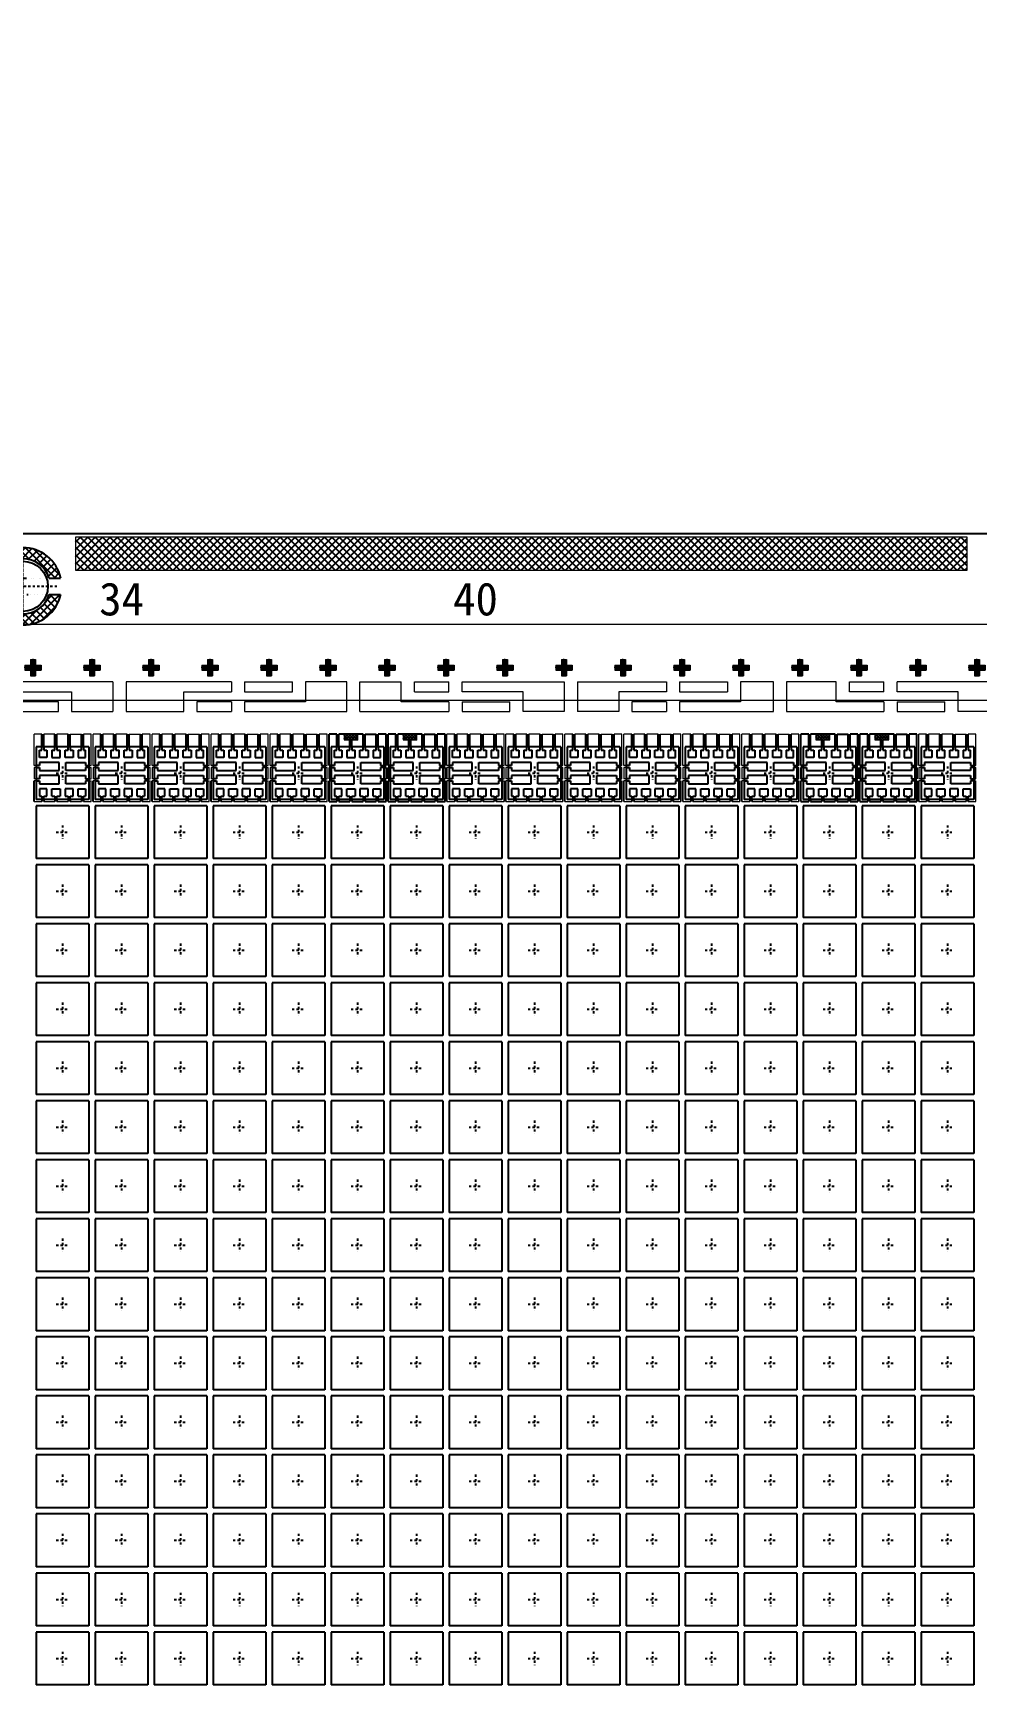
# Model space of a CAD drawing. Extents: x -120 to 253, y -170 to 71.
# Drawn here: x 6.3 to 49.2, y -4.6 to 70.7 of the extents above; entities that cross this region are included whole.
import ezdxf

# ---------------------------------------------------------------- set-up
doc = ezdxf.new("R2010")
doc.units = 0
doc.header["$LTSCALE"] = 0.01
doc.header["$MEASUREMENT"] = 0
for name, pattern in [('CENTER', [2, 1.25, -0.25, 0.25, -0.25]), ('CENTER2', [1.125, 0.75, -0.125, 0.125, -0.125]), ('PHANTOM', [2.5, 1.25, -0.25, 0.25, -0.25, 0.25, -0.25])]:
    doc.linetypes.add(name, pattern=pattern)
doc.layers.get('0').update_dxf_attribs({"linetype": 'CONTINUOUS', "lineweight": 0})
doc.layers.get('DEFPOINTS').update_dxf_attribs({"linetype": 'CONTINUOUS'})
for name, color, linetype in [('0D', 2, 'CONTINUOUS'), ('CEN', 2, 'CENTER'), ('Double Plating', 6, 'CONTINUOUS'), ('PACKAGE', 6, 'CONTINUOUS'), ('PAGE1', 7, 'CONTINUOUS'), ('PATTERNING', 7, 'CONTINUOUS'), ('plating', 1, 'CONTINUOUS'), ('标注', 7, 'CONTINUOUS'), ('正面', 30, 'CONTINUOUS')]:
    doc.layers.add(name, color=color, linetype=linetype)
doc.layers.add('Pkg', color=6, linetype='PHANTOM', lineweight=9)
doc.styles.get("Standard").update_dxf_attribs({"font": ''})
doc.styles.get('STANDARD').set_extended_font_data('SimSun')
doc.dimstyles.new('LF2_A3_1.5X', dxfattribs={"dimtxt": 2.5, "dimasz": 2.5, "dimexe": 0.15, "dimexo": 0.01, "dimgap": 0.5, "dimtad": 1, "dimdec": 4, "dimlfac": 0.666667, "dimzin": 1, "dimdsep": 46, "dimlunit": 6, "dimtxsty": 'STANDARD', "dimcen": 2.5, "dimclrd": 1, "dimclre": 1, "dimclrt": 7, "dimadec": 0, "dimazin": 0, "dimtfac": 1, "dimtdec": 4, "dimtmove": 0, "dimatfit": 3, "dimfxl": 1, "dimtfillclr": 256, "dimtolj": 1, "dimtzin": 0, "dimarcsym": 1})
pattern_1 = [(45, (0, 0), (-0.1122532, 0.1122532), []), (135, (0, 0), (-0.1122532, -0.1122532), [])]

# ---------------------------------------------------------------- blocks, each defined once
blk = doc.blocks.new('vc')
for p, q in [((-2.668, 209.474), (-7.318, 209.474)), ((2.732, 209.474), (-2.068, 209.474)), ((5.507, 209.024), (5.507, 209.474)), ((7.982, 209.474), (6.107, 209.474)), ((6.107, 209.474), (6.107, 208.574)), ((10.457, 208.574), (10.457, 209.474)), ((11.057, 209.024), (11.057, 209.474)), ((13.232, 209.474), (17.882, 209.474)), ((25.307, 209.474), (25.307, 209.024)), ((27.399, 209.474), (25.907, 209.474)), ((25.907, 209.474), (25.907, 208.574)), ((27.399, 208.124), (27.399, 209.474)), ((27.999, 209.474), (27.999, 208.124)), ((30.257, 209.474), (27.999, 209.474)), ((30.257, 208.574), (30.257, 209.474)), ((30.857, 209.024), (30.857, 209.474)), ((-7.318, 209.024), (-4.545, 209.024)), ((-4.545, 209.024), (-4.543, 208.124)), ((0.557, 208.124), (0.557, 209.024)), ((0.557, 209.024), (2.732, 209.024)), ((1.157, 208.574), (1.157, 208.124)), ((6.107, 208.574), (3.332, 208.574)), ((12.632, 208.574), (10.457, 208.574)), ((16.007, 209.024), (13.232, 209.024)), ((15.407, 208.124), (15.407, 208.574)), ((16.007, 208.124), (16.007, 209.024)), ((22.532, 209.024), (20.357, 209.024)), ((20.357, 209.024), (20.357, 208.124)), ((20.957, 208.574), (20.957, 208.124)), ((25.907, 208.574), (23.132, 208.574)), ((32.432, 208.574), (30.257, 208.574)), ((35.807, 209.024), (33.032, 209.024)), ((35.207, 208.124), (35.207, 208.574)), ((35.807, 208.124), (35.807, 209.024)), ((-4.543, 208.124), (-2.668, 208.124)), ((-2.068, 208.124), (0.557, 208.124)), ((3.332, 208.124), (7.982, 208.124)), ((17.882, 208.124), (16.007, 208.124)), ((23.132, 208.124), (27.399, 208.124)), ((27.999, 208.124), (32.432, 208.124)), ((37.682, 208.124), (35.807, 208.124))]:
    blk.add_line(p, q)
at = {"color": 0}
for p, q in [((-2.668, 209.474), (-2.668, 208.124)), ((-2.068, 209.474), (-2.068, 208.124)), ((2.732, 209.474), (2.732, 209.024)), ((3.332, 209.474), (3.332, 209.024)), ((3.332, 209.474), (5.507, 209.474)), ((7.982, 208.124), (7.982, 209.474)), ((8.582, 208.124), (8.582, 209.474)), ((8.582, 209.474), (10.457, 209.474)), ((11.057, 209.474), (12.632, 209.474)), ((12.632, 209.024), (12.632, 209.474)), ((13.232, 209.024), (13.232, 209.474)), ((17.882, 209.474), (17.882, 208.124)), ((18.482, 209.474), (18.482, 208.124)), ((18.482, 209.474), (22.532, 209.474)), ((22.532, 209.474), (22.532, 209.024)), ((23.132, 209.474), (23.132, 209.024)), ((23.132, 209.474), (25.307, 209.474)), ((30.857, 209.474), (32.432, 209.474)), ((32.432, 209.024), (32.432, 209.474)), ((33.032, 209.024), (33.032, 209.474)), ((37.682, 209.474), (33.032, 209.474)), ((2.732, 208.574), (1.157, 208.574)), ((2.732, 208.574), (2.732, 208.124)), ((3.332, 209.024), (5.507, 209.024)), ((3.332, 208.574), (3.332, 208.124)), ((11.057, 209.024), (12.632, 209.024)), ((12.632, 208.574), (12.632, 208.124)), ((13.232, 208.574), (13.232, 208.124)), ((13.232, 208.574), (15.407, 208.574)), ((22.532, 208.574), (20.957, 208.574)), ((22.532, 208.574), (22.532, 208.124)), ((23.132, 209.024), (25.307, 209.024)), ((23.132, 208.574), (23.132, 208.124)), ((32.432, 209.024), (30.857, 209.024)), ((32.432, 208.574), (32.432, 208.124)), ((33.032, 208.574), (33.032, 208.124)), ((33.032, 208.574), (35.207, 208.574)), ((1.157, 208.124), (2.732, 208.124)), ((8.582, 208.124), (12.632, 208.124)), ((13.232, 208.124), (15.407, 208.124)), ((20.357, 208.124), (18.482, 208.124)), ((20.957, 208.124), (22.532, 208.124)), ((33.032, 208.124), (35.207, 208.124))]:
    blk.add_line(p, q, dxfattribs=at)
blk.add_lwpolyline([(-7.318, 208.124), (-5.143, 208.124), (-5.143, 208.574), (-7.318, 208.574)])
blk = doc.blocks.new('Number1')
at = {"char_height": 1, "width": 2.79448, "attachment_point": 5}
for s, insert in [('34', (58.075, 7.07)), ('40', (68.815, 7.07))]:
    blk.add_mtext(s, dxfattribs=dict(at, insert=insert))
blk = doc.blocks.new('SQURE')
h = blk.add_hatch()
h.set_pattern_fill('ANSI31', color=3, scale=0.01, style=0)
h.set_pattern_definition([(45, (-1249.376477, 404.86497), (-0.0224506403, 0.0224506403), [])])
h.paths.add_polyline_path([(0.25, 0.075), (0.075, 0.075), (0.075, 0.25), (0, 0.25), (0, 0), (0.25, 0)])
h.paths.add_polyline_path([(0.25, 0), (0, 0), (0, -0.039, 0.039956), (0.075, -0.098), (0.075, -0.075), (0.25, -0.075)])
h.paths.add_polyline_path([(0, -0.039), (0, -0.25), (0.075, -0.25), (0.075, -0.098, -0.039956)])
h.paths.add_polyline_path([(0, -0.039, -0.02262), (-0.038, 0), (-0.25, 0), (-0.25, -0.075), (-0.075, -0.075), (-0.075, -0.25), (0, -0.25)])
h.paths.add_polyline_path([(-0.095, 0.075), (-0.25, 0.075), (-0.25, 0), (-0.038, 0, -0.039348)])
h.paths.add_polyline_path([(0, 0.25), (-0.075, 0.25), (-0.075, 0.075), (-0.095, 0.075, 0.039348), (-0.038, 0), (0, 0)])
h.paths.add_polyline_path([(0, 0), (-0.038, 0, 0.02262), (0, -0.039)])
at = {"color": 2, "linetype": 'ByBlock', "lineweight": 0}
for p, q in [((-0.25, 0.075), (-0.075, 0.075)), ((-0.25, 0.075), (-0.25, -0.075)), ((-0.075, 0.25), (-0.075, 0.075)), ((-0.075, 0.25), (0.075, 0.25)), ((0.075, 0.25), (0.075, 0.075)), ((0.075, 0.075), (0.25, 0.075)), ((-0.25, -0.075), (-0.075, -0.075)), ((-0.075, -0.075), (-0.075, -0.25)), ((0.075, -0.075), (0.25, -0.075)), ((0.075, -0.075), (0.075, -0.25))]:
    blk.add_line(p, q, dxfattribs=at)
at = {"color": 2}
for p, q in [((0.25, 0.075), (0.25, -0.075)), ((-0.075, -0.25), (0.075, -0.25))]:
    blk.add_line(p, q, dxfattribs=at)
at = {"layer": '0D', "color": 3, "linetype": 'ByBlock', "lineweight": 0}
for p, q in [((0.27, 0), (-0.27, 0)), ((0, -0.264), (0, 0.264))]:
    blk.add_line(p, q, dxfattribs=at)
blk = doc.blocks.new('ceter')
at = {"color": 1, "linetype": 'CENTER2', "ltscale": 0.05}
for p, q in [((133.948, 276.199), (133.948, 275.795)), ((133.948, 276.199), (133.948, 275.795)), ((133.948, 276.199), (133.948, 275.795)), ((133.948, 276.199), (133.948, 275.795)), ((133.753, 275.997), (134.143, 275.997)), ((133.753, 275.997), (134.143, 275.997)), ((133.753, 275.997), (134.143, 275.997)), ((133.753, 275.997), (134.143, 275.997))]:
    blk.add_line(p, q, dxfattribs=at)
blk = doc.blocks.new('11')
at = {"layer": 'PACKAGE', "color": 0}
for p, q in [((-549.124, -323.329), (-549.124, -324.929)), ((-547.524, -323.329), (-549.124, -323.329)), ((-547.524, -323.329), (-547.524, -324.929)), ((-547.524, -324.929), (-549.124, -324.929))]:
    blk.add_line(p, q, dxfattribs=at)
at = {"layer": 'plating'}
blk.add_blockref('ceter', (-682.272, -600.125), dxfattribs=at)
blk = doc.blocks.new('WB PR')
at = {"layer": 'plating'}
h = blk.add_hatch(dxfattribs=at)
h.set_pattern_fill('ANSI37', color=256, scale=0.03, style=0)
h.set_pattern_definition([(45, (-15.48892, -445.95495), (-0.06735192, 0.06735192), []), (135, (-15.48892, -445.95495), (-0.06735192, -0.06735192), [])])
h.paths.add_polyline_path([(0.315, 0.2625), (-0.315, 0.2625), (-0.315, 0), (0.315, 0)])
h = blk.add_hatch(dxfattribs=at)
h.set_pattern_fill('ANSI37', color=256, scale=0.03, style=0)
h.set_pattern_definition([(45, (-12.80392, -445.95495), (-0.06735192, 0.06735192), []), (135, (-12.80392, -445.95495), (-0.06735192, -0.06735192), [])])
h.paths.add_polyline_path([(3, 0.2625), (2.37, 0.2625), (2.37, 0), (3, 0)])
for p, q in [((-0.315, 0.2625), (-0.315, 0)), ((-0.315, 0), (-0.045, 0)), ((0.045, 0), (0.315, 0)), ((0.315, 0), (0.315, 0.2625)), ((2.37, 0.2625), (2.37, 0)), ((2.37, 0), (2.64, 0)), ((2.73, 0), (3, 0)), ((3, 0), (3, 0.2625))]:
    blk.add_line(p, q)
blk = doc.blocks.new('UNIT')
at = {"layer": 'Pkg'}
for p, q in [((-0.8, 0.8), (-0.8, -0.8)), ((0.8, 0.8), (-0.8, 0.8)), ((0.8, 0.8), (0.8, -0.8)), ((0.8, -0.8), (-0.8, -0.8))]:
    blk.add_line(p, q, dxfattribs=at)
at = {"layer": '正面', "color": 0}
for p, q in [((-0.7, 0.475), (-0.7, 0.7)), ((-0.63, 0.7), (-0.63, 0.8)), ((-0.57, 0.8), (-0.57, 0.7)), ((-0.475, 0.7), (-0.475, 0.475)), ((-0.325, 0.7), (-0.325, 0.475)), ((-0.23, 0.7), (-0.23, 0.8)), ((-0.17, 0.8), (-0.17, 0.7)), ((-0.075, 0.475), (-0.075, 0.7)), ((0.075, 0.475), (0.075, 0.7)), ((0.17, 0.7), (0.17, 0.8)), ((0.23, 0.8), (0.23, 0.7)), ((0.325, 0.7), (0.325, 0.475)), ((0.475, 0.7), (0.475, 0.475)), ((0.57, 0.7), (0.57, 0.8)), ((0.63, 0.8), (0.63, 0.7)), ((0.7, 0.475), (0.7, 0.7)), ((-0.7, 0.23), (-0.8, 0.23)), ((-0.8, 0.17), (-0.7, 0.17)), ((-0.475, 0.475), (-0.7, 0.475)), ((-0.1, 0.325), (-0.7, 0.325)), ((-0.7, 0.075), (-0.1, 0.075)), ((-0.325, 0.475), (-0.075, 0.475)), ((-0.1, 0.075), (-0.1, 0.325)), ((0.325, 0.475), (0.075, 0.475)), ((0.1, 0.075), (0.1, 0.325)), ((0.1, 0.325), (0.7, 0.325)), ((0.7, 0.075), (0.1, 0.075)), ((0.475, 0.475), (0.7, 0.475)), ((0.7, 0.23), (0.8, 0.23)), ((0.8, 0.17), (0.7, 0.17)), ((-0.7, -0.17), (-0.8, -0.17)), ((-0.8, -0.23), (-0.7, -0.23)), ((-0.1, -0.075), (-0.7, -0.075)), ((-0.7, -0.325), (-0.1, -0.325)), ((-0.475, -0.475), (-0.7, -0.475)), ((-0.7, -0.475), (-0.7, -0.7)), ((-0.475, -0.7), (-0.475, -0.475)), ((-0.325, -0.7), (-0.325, -0.475)), ((-0.325, -0.475), (-0.075, -0.475)), ((-0.1, -0.325), (-0.1, -0.075)), ((-0.075, -0.475), (-0.075, -0.7)), ((0.325, -0.475), (0.075, -0.475)), ((0.075, -0.475), (0.075, -0.7)), ((0.1, -0.325), (0.1, -0.075)), ((0.1, -0.075), (0.7, -0.075)), ((0.7, -0.325), (0.1, -0.325)), ((0.325, -0.7), (0.325, -0.475)), ((0.475, -0.7), (0.475, -0.475)), ((0.475, -0.475), (0.7, -0.475)), ((0.7, -0.17), (0.8, -0.17)), ((0.8, -0.23), (0.7, -0.23)), ((0.7, -0.475), (0.7, -0.7)), ((-0.63, -0.7), (-0.63, -0.8)), ((-0.57, -0.8), (-0.57, -0.7)), ((-0.23, -0.7), (-0.23, -0.8)), ((-0.17, -0.8), (-0.17, -0.7)), ((0.17, -0.7), (0.17, -0.8)), ((0.23, -0.8), (0.23, -0.7)), ((0.57, -0.7), (0.57, -0.8)), ((0.63, -0.8), (0.63, -0.7))]:
    blk.add_line(p, q, dxfattribs=at)
at = {"layer": '正面', "color": 0, "ltscale": 0.02}
for points in [[(-0.7, 0.7), (-0.63, 0.7)], [(-0.57, 0.7), (-0.475, 0.7)], [(-0.325, 0.7), (-0.23, 0.7)], [(-0.17, 0.7), (-0.075, 0.7)], [(0.075, 0.7), (0.17, 0.7)], [(0.23, 0.7), (0.325, 0.7)], [(0.475, 0.7), (0.57, 0.7)], [(0.63, 0.7), (0.7, 0.7)], [(-0.7, 0.325), (-0.7, 0.23)], [(-0.7, 0.17), (-0.7, 0.075)], [(0.7, 0.325), (0.7, 0.23)], [(0.7, 0.17), (0.7, 0.075)], [(-0.7, -0.075), (-0.7, -0.17)], [(-0.7, -0.23), (-0.7, -0.325)], [(0.7, -0.075), (0.7, -0.17)], [(0.7, -0.23), (0.7, -0.325)], [(-0.7, -0.7), (-0.63, -0.7)], [(-0.57, -0.7), (-0.475, -0.7)], [(-0.325, -0.7), (-0.23, -0.7)], [(-0.17, -0.7), (-0.075, -0.7)], [(0.075, -0.7), (0.17, -0.7)], [(0.23, -0.7), (0.325, -0.7)], [(0.475, -0.7), (0.57, -0.7)], [(0.63, -0.7), (0.7, -0.7)]]:
    blk.add_lwpolyline(points, dxfattribs=at)
blk = doc.blocks.new('tie bar-2')
for p, q in [((-0.945, 1.77), (-1.298, 1.77)), ((-1.298, 0.345), (-1.298, 1.77)), ((-0.345, 1.77), (-0.855, 1.77)), ((0.255, 1.77), (-0.255, 1.77)), ((1.297, 1.77), (0.945, 1.77)), ((-1.2, 0.345), (-1.298, 0.345)), ((-1.2, 0.255), (-1.298, 0.255)), ((-1.2, -0.255), (-1.298, -0.255)), ((-1.2, -0.345), (-1.298, -0.345)), ((1.297, -1.298), (1.297, -0.345)), ((-1.298, -1.298), (-0.945, -1.298)), ((-0.855, -1.298), (-0.345, -1.298)), ((-0.255, -1.298), (0.255, -1.298)), ((0.945, -1.298), (1.297, -1.298))]:
    blk.add_line(p, q)
at = {"color": 0}
for p, q in [((0.345, 1.77), (0.855, 1.77)), ((1.297, 0.345), (1.297, 1.77)), ((-1.298, 0.255), (-1.298, -0.255)), ((1.2, 0.345), (1.297, 0.345)), ((1.2, 0.255), (1.297, 0.255)), ((1.297, -0.255), (1.297, 0.255)), ((1.2, -0.255), (1.297, -0.255)), ((1.2, -0.345), (1.297, -0.345)), ((0.345, -1.298), (0.855, -1.298))]:
    blk.add_line(p, q, dxfattribs=at)
at = {"layer": 'PATTERNING'}
for p, q in [((-0.945, 1.2), (-0.945, 1.77)), ((-0.855, 1.2), (-0.855, 1.77)), ((-0.345, 1.2), (-0.345, 1.77)), ((-0.255, 1.2), (-0.255, 1.77)), ((0.255, 1.2), (0.255, 1.77)), ((0.345, 1.2), (0.345, 1.77)), ((0.855, 1.2), (0.855, 1.77)), ((0.945, 1.2), (0.945, 1.77)), ((-1.298, -1.298), (-1.298, -0.345)), ((-0.945, -1.2), (-0.945, -1.298)), ((-0.855, -1.2), (-0.855, -1.298)), ((-0.345, -1.2), (-0.345, -1.298)), ((-0.255, -1.2), (-0.255, -1.298)), ((0.255, -1.2), (0.255, -1.298)), ((0.345, -1.2), (0.345, -1.298)), ((0.855, -1.2), (0.855, -1.298)), ((0.945, -1.2), (0.945, -1.298))]:
    blk.add_line(p, q, dxfattribs=at)
blk = doc.blocks.new('tie bar-9')
for p, q in [((-2.145, 0.57), (-2.4975, 0.57)), ((-2.4975, -0.855), (-2.4975, 0.57)), ((-0.945, 0.57), (-2.055, 0.57)), ((0.0975, 0.57), (-0.255, 0.57)), ((-2.4, -0.855), (-2.4975, -0.855)), ((-2.4, -0.945), (-2.4975, -0.945)), ((-2.4, -1.455), (-2.4975, -1.455)), ((-2.4, -1.545), (-2.4975, -1.545)), ((0.0975, -2.4975), (0.0975, -1.545)), ((-2.4975, -2.4975), (-2.145, -2.4975)), ((-2.055, -2.4975), (-1.545, -2.4975)), ((-1.455, -2.4975), (-0.945, -2.4975)), ((-0.255, -2.4975), (0.0975, -2.4975))]:
    blk.add_line(p, q)
at = {"color": 0}
for p, q in [((-0.855, 0.57), (-0.345, 0.57)), ((0.0975, -0.855), (0.0975, 0.57)), ((-2.4975, -0.945), (-2.4975, -1.455)), ((0, -0.855), (0.0975, -0.855)), ((0, -0.945), (0.0975, -0.945)), ((0, -1.455), (0.0975, -1.455)), ((0.0975, -0.945), (0.0975, -1.455)), ((0, -1.545), (0.0975, -1.545)), ((-0.855, -2.4975), (-0.345, -2.4975))]:
    blk.add_line(p, q, dxfattribs=at)
at = {"layer": 'PATTERNING'}
for p, q in [((-2.145, 0), (-2.145, 0.57)), ((-2.055, 0), (-2.055, 0.57)), ((-1.545, 0), (-1.545, 0.3075)), ((-1.455, 0), (-1.455, 0.3075)), ((-0.945, 0), (-0.945, 0.57)), ((-0.855, 0), (-0.855, 0.57)), ((-0.345, 0), (-0.345, 0.57)), ((-0.255, 0), (-0.255, 0.57)), ((-2.4975, -2.4975), (-2.4975, -1.545)), ((-2.145, -2.4), (-2.145, -2.4975)), ((-2.055, -2.4), (-2.055, -2.4975)), ((-1.545, -2.4), (-1.545, -2.4975)), ((-1.455, -2.4), (-1.455, -2.4975)), ((-0.945, -2.4), (-0.945, -2.4975)), ((-0.855, -2.4), (-0.855, -2.4975)), ((-0.345, -2.4), (-0.345, -2.4975)), ((-0.255, -2.4), (-0.255, -2.4975))]:
    blk.add_line(p, q, dxfattribs=at)
blk = doc.blocks.new('*D64')
at = {"color": 1, "lineweight": -2, "transparency": 16777216}
blk.add_line((-696.993, -1200.097), (-696.993, -1168.3), dxfattribs=at)
at = {"layer": 'DEFPOINTS', "color": 0, "transparency": 16777216}
for p in [(-696.993, -1180.923), (-696.993, -1200.107), (-781.998, -1243.494)]:
    blk.add_point(p, dxfattribs=at)
at = {"color": 7, "transparency": 16777216, "insert": (-698.743, -1174.362), "char_height": 2.5, "attachment_point": 5, "rotation": 90}
blk.add_mtext('\\A1;56.6700', dxfattribs=at)
blk = doc.blocks.new('*D65')
at = {"color": 1, "lineweight": -2, "transparency": 16777216}
for p, q in [((-692.68, -1186.012), (-692.68, -1168.389)), ((-695.996, -1191.012), (-692.68, -1186.012)), ((-695.996, -1197.719), (-695.996, -1191.012))]:
    blk.add_line(p, q, dxfattribs=at)
at = {"layer": 'DEFPOINTS', "color": 0, "transparency": 16777216}
for p in [(-692.68, -1181.012), (-695.996, -1197.729), (-781.998, -1243.494)]:
    blk.add_point(p, dxfattribs=at)
at = {"color": 7, "transparency": 16777216, "insert": (-694.43, -1174.45), "char_height": 2.5, "attachment_point": 5, "rotation": 90}
blk.add_mtext('\\A1;57.3350', dxfattribs=at)
blk = doc.blocks.new('Range')
at = {"layer": 'CEN'}
h = blk.add_hatch(dxfattribs=at)
h.set_pattern_fill('ANSI37', color=6, scale=0.05, style=0)
h.set_pattern_definition(pattern_1)
edge = h.paths.add_edge_path()
edge.add_arc((-416.667, 103.017), 0.837, 17.3787, 162.6213)
edge.add_line((-417.466, 103.267), (-417.815, 103.267))
edge.add_arc((-416.667, 103.017), 1.175, 12.2845, 167.7155, ccw=False)
edge.add_line((-415.519, 103.267), (-415.868, 103.267))
h = blk.add_hatch(dxfattribs=at)
h.set_pattern_fill('ANSI37', color=6, scale=0.05, style=0)
h.set_pattern_definition(pattern_1)
edge = h.paths.add_edge_path()
edge.add_arc((-416.667, 103.017), 0.837, 197.3787, 342.6213)
edge.add_line((-415.868, 102.767), (-415.519, 102.767))
edge.add_arc((-416.667, 103.017), 1.175, 192.2845, 347.7155, ccw=False)
edge.add_line((-417.815, 102.767), (-417.466, 102.767))
at = {"color": 0}
for p, q in [((-417.815, 103.267), (-417.466, 103.267)), ((-415.868, 103.267), (-415.519, 103.267)), ((-417.815, 102.767), (-417.466, 102.767)), ((-415.868, 102.767), (-415.519, 102.767))]:
    blk.add_line(p, q, dxfattribs=at)
for radius, start, end in [(1.175, 12.2845, 167.7155), (0.837, 17.3787, 162.6213), (1.175, 192.2845, 347.7155), (0.837, 197.3787, 342.6213)]:
    blk.add_arc((-416.667, 103.017), radius, start, end, dxfattribs=at)
at = {"layer": 'CEN', "color": 3, "linetype": 'CENTER'}
for p, q in [((-416.667, 102.117), (-416.667, 103.917)), ((-417.567, 103.017), (-415.767, 103.017))]:
    blk.add_line(p, q, dxfattribs=at)
at = {"layer": 'PAGE1'}
blk.add_circle((-416.667, 103.017), 0.762, dxfattribs=at)
blk = doc.blocks.new('Circle')
at = {"layer": 'plating', "color": 3, "linetype": 'CENTER'}
for p, q in [((39.353, 160.07), (39.353, 161.783)), ((38.321, 160.927), (40.385, 160.927))]:
    blk.add_line(p, q, dxfattribs=at)
at = {"color": 0, "rotation": 2.9849863675e-06}
blk.add_blockref('Range', (456.019, 57.91), dxfattribs=at)
blk = doc.blocks.new('Z$W@#00294823')
at = {"layer": 'CEN', "color": 3, "linetype": 'CENTER'}
for p, q in [((0, -0.856), (0, 0.856)), ((-1.032, 0), (1.032, 0))]:
    blk.add_line(p, q, dxfattribs=at)
at = {"layer": '标注'}
blk.add_blockref('Circle', (-39.353, -160.927), dxfattribs=at)
blk = doc.blocks.new('Z$W@#38060F6F')
at = {"color": 0}
blk.add_blockref('Z$W@#00294823', (0, 0), dxfattribs=at)

msp = doc.modelspace()

# ---------------------------------------------------------------- hatches: boundary and pattern name
at = {"layer": 'Double Plating'}
h = msp.add_hatch(dxfattribs=at)
h.set_pattern_fill('ANSI37', color=6, scale=0.075, style=0)
h.set_pattern_definition([(45, (-532.59856, -294.8604), (-0.1683798, 0.1683798), []), (135, (-532.59856, -294.8604), (-0.1683798, -0.1683798), [])])
h.paths.add_polyline_path([(48.7625, 47.79577), (8.1875, 47.79577), (8.1875, 46.29577), (48.7625, 46.29577)])

# ---------------------------------------------------------------- linework, layer by layer
at = {"color": 5}
for p, q in [((89.67538, 43.82077), (4.91, 43.82077)), ((4.91, 40.38577), (94.21336, 40.38577))]:
    msp.add_line(p, q, dxfattribs=at)
msp.add_lwpolyline([(48.7625, 47.79577), (8.1875, 47.79577), (8.1875, 46.29577), (48.7625, 46.29577)], close=True)
at = {"layer": 'PAGE1'}
msp.add_line((96.5375, 47.94577), (-92.4625, 47.94577), dxfattribs=at)
at = {"layer": 'plating', "color": 3, "linetype": 'CENTER'}
msp.add_line((4.4375, 45.56377), (7.1375, 45.56377), dxfattribs=at)

# ---------------------------------------------------------------- block references
at = {"color": 0, "xscale": 1.5, "yscale": 1.5, "zscale": 1.5}
msp.add_blockref('Z$W@#38060F6F', (5.7875, 45.56377), dxfattribs=at)
at = {"xscale": 1.5, "yscale": 1.5, "zscale": 1.5}
for name, p in [('Number1', (-76.8325, 34.37077)), ('SQURE', (6.2525, 41.86327)), ('SQURE', (8.9375, 41.86327)), ('SQURE', (11.6225, 41.86327)), ('SQURE', (14.3075, 41.86327)), ('SQURE', (16.9925, 41.86327)), ('SQURE', (19.6775, 41.86327)), ('SQURE', (22.3625, 41.86327)), ('SQURE', (25.0475, 41.86327)), ('SQURE', (27.7325, 41.86327)), ('SQURE', (30.4175, 41.86327)), ('SQURE', (33.1025, 41.86327)), ('SQURE', (35.7875, 41.86327)), ('SQURE', (38.4725, 41.86327)), ('SQURE', (41.1575, 41.86327)), ('SQURE', (43.8425, 41.86327)), ('SQURE', (46.5275, 41.86327)), ('SQURE', (49.2125, 41.86327)), ('11', (830.08149, 523.2565)), ('11', (832.76649, 523.2565)), ('11', (835.45149, 523.2565)), ('11', (838.13649, 523.2565)), ('11', (840.82149, 523.2565)), ('11', (843.50649, 523.2565)), ('11', (846.19149, 523.2565)), ('11', (848.87649, 523.2565)), ('11', (851.56149, 523.2565)), ('11', (854.24649, 523.2565)), ('11', (856.93149, 523.2565)), ('11', (859.61649, 523.2565)), ('11', (862.30149, 523.2565)), ('11', (864.98649, 523.2565)), ('UNIT', (42.5, 37.06327)), ('11', (867.67149, 523.2565)), ('UNIT', (45.185, 37.06327)), ('11', (870.35649, 523.2565)), ('11', (830.08149, 520.5715)), ('11', (832.76649, 520.5715)), ('11', (835.45149, 520.5715)), ('11', (838.13649, 520.5715)), ('11', (840.82149, 520.5715)), ('11', (843.50649, 520.5715)), ('11', (846.19149, 520.5715)), ('11', (848.87649, 520.5715)), ('11', (851.56149, 520.5715)), ('11', (854.24649, 520.5715)), ('11', (856.93149, 520.5715)), ('11', (859.61649, 520.5715)), ('11', (862.30149, 520.5715)), ('11', (864.98649, 520.5715)), ('11', (867.67149, 520.5715)), ('11', (870.35649, 520.5715)), ('11', (830.08149, 517.8865)), ('11', (832.76649, 517.8865)), ('11', (835.45149, 517.8865)), ('11', (838.13649, 517.8865)), ('11', (840.82149, 517.8865)), ('11', (843.50649, 517.8865)), ('11', (846.19149, 517.8865)), ('11', (848.87649, 517.8865)), ('11', (851.56149, 517.8865)), ('11', (854.24649, 517.8865)), ('11', (856.93149, 517.8865)), ('11', (859.61649, 517.8865)), ('11', (862.30149, 517.8865)), ('11', (864.98649, 517.8865)), ('11', (867.67149, 517.8865)), ('11', (870.35649, 517.8865)), ('11', (830.08149, 515.2015)), ('11', (832.76649, 515.2015)), ('11', (835.45149, 515.2015)), ('11', (838.13649, 515.2015)), ('11', (840.82149, 515.2015)), ('11', (843.50649, 515.2015)), ('11', (846.19149, 515.2015)), ('11', (848.87649, 515.2015)), ('11', (851.56149, 515.2015)), ('11', (854.24649, 515.2015)), ('11', (856.93149, 515.2015)), ('11', (859.61649, 515.2015)), ('11', (862.30149, 515.2015)), ('11', (864.98649, 515.2015)), ('11', (867.67149, 515.2015)), ('11', (870.35649, 515.2015)), ('11', (830.08149, 512.5165)), ('11', (832.76649, 512.5165)), ('11', (835.45149, 512.5165)), ('11', (838.13649, 512.5165)), ('11', (840.82149, 512.5165)), ('11', (843.50649, 512.5165)), ('11', (846.19149, 512.5165)), ('11', (848.87649, 512.5165)), ('11', (851.56149, 512.5165)), ('11', (854.24649, 512.5165)), ('11', (856.93149, 512.5165)), ('11', (859.61649, 512.5165)), ('11', (862.30149, 512.5165)), ('11', (864.98649, 512.5165)), ('11', (867.67149, 512.5165)), ('11', (870.35649, 512.5165)), ('11', (830.08149, 509.8315)), ('11', (832.76649, 509.8315)), ('11', (835.45149, 509.8315)), ('11', (838.13649, 509.8315)), ('11', (840.82149, 509.8315)), ('11', (843.50649, 509.8315)), ('11', (846.19149, 509.8315)), ('11', (848.87649, 509.8315)), ('11', (851.56149, 509.8315)), ('11', (854.24649, 509.8315)), ('11', (856.93149, 509.8315)), ('11', (859.61649, 509.8315)), ('11', (862.30149, 509.8315)), ('11', (864.98649, 509.8315)), ('11', (867.67149, 509.8315)), ('11', (870.35649, 509.8315)), ('11', (830.08149, 507.1465)), ('11', (832.76649, 507.1465)), ('11', (835.45149, 507.1465)), ('11', (838.13649, 507.1465)), ('11', (840.82149, 507.1465)), ('11', (843.50649, 507.1465)), ('11', (846.19149, 507.1465)), ('11', (848.87649, 507.1465)), ('11', (851.56149, 507.1465)), ('11', (854.24649, 507.1465)), ('11', (856.93149, 507.1465)), ('11', (859.61649, 507.1465)), ('11', (862.30149, 507.1465)), ('11', (864.98649, 507.1465)), ('11', (867.67149, 507.1465)), ('11', (870.35649, 507.1465)), ('11', (830.08149, 504.4615)), ('11', (832.76649, 504.4615)), ('11', (835.45149, 504.4615)), ('11', (838.13649, 504.4615)), ('11', (840.82149, 504.4615)), ('11', (843.50649, 504.4615)), ('11', (846.19149, 504.4615)), ('11', (848.87649, 504.4615)), ('11', (851.56149, 504.4615)), ('11', (854.24649, 504.4615)), ('11', (856.93149, 504.4615)), ('11', (859.61649, 504.4615)), ('11', (862.30149, 504.4615)), ('11', (864.98649, 504.4615)), ('11', (867.67149, 504.4615)), ('11', (870.35649, 504.4615)), ('11', (830.08149, 501.7765)), ('11', (832.76649, 501.7765)), ('11', (835.45149, 501.7765)), ('11', (838.13649, 501.7765)), ('11', (840.82149, 501.7765)), ('11', (843.50649, 501.7765)), ('11', (846.19149, 501.7765)), ('11', (848.87649, 501.7765)), ('11', (851.56149, 501.7765)), ('11', (854.24649, 501.7765)), ('11', (856.93149, 501.7765)), ('11', (859.61649, 501.7765)), ('11', (862.30149, 501.7765)), ('11', (864.98649, 501.7765)), ('11', (867.67149, 501.7765)), ('11', (870.35649, 501.7765)), ('11', (830.08149, 499.0915)), ('11', (832.76649, 499.0915)), ('11', (835.45149, 499.0915)), ('11', (838.13649, 499.0915)), ('11', (840.82149, 499.0915)), ('11', (843.50649, 499.0915)), ('11', (846.19149, 499.0915)), ('11', (848.87649, 499.0915)), ('11', (851.56149, 499.0915)), ('11', (854.24649, 499.0915)), ('11', (856.93149, 499.0915)), ('11', (859.61649, 499.0915)), ('11', (862.30149, 499.0915)), ('11', (864.98649, 499.0915)), ('11', (867.67149, 499.0915)), ('11', (870.35649, 499.0915)), ('11', (830.08149, 496.4065)), ('11', (832.76649, 496.4065)), ('11', (835.45149, 496.4065)), ('11', (838.13649, 496.4065)), ('11', (840.82149, 496.4065)), ('11', (843.50649, 496.4065)), ('11', (846.19149, 496.4065)), ('11', (848.87649, 496.4065)), ('11', (851.56149, 496.4065)), ('11', (854.24649, 496.4065)), ('11', (856.93149, 496.4065)), ('11', (859.61649, 496.4065)), ('11', (862.30149, 496.4065)), ('11', (864.98649, 496.4065)), ('11', (867.67149, 496.4065)), ('11', (870.35649, 496.4065)), ('11', (830.08149, 493.7215)), ('11', (832.76649, 493.7215)), ('11', (835.45149, 493.7215)), ('11', (838.13649, 493.7215)), ('11', (840.82149, 493.7215)), ('11', (843.50649, 493.7215)), ('11', (846.19149, 493.7215)), ('11', (848.87649, 493.7215)), ('11', (851.56149, 493.7215)), ('11', (854.24649, 493.7215)), ('11', (856.93149, 493.7215)), ('11', (859.61649, 493.7215)), ('11', (862.30149, 493.7215)), ('11', (864.98649, 493.7215)), ('11', (867.67149, 493.7215)), ('11', (870.35649, 493.7215)), ('11', (830.08149, 491.0365)), ('11', (832.76649, 491.0365)), ('11', (835.45149, 491.0365)), ('11', (838.13649, 491.0365)), ('11', (840.82149, 491.0365)), ('11', (843.50649, 491.0365)), ('11', (846.19149, 491.0365)), ('11', (848.87649, 491.0365)), ('11', (851.56149, 491.0365)), ('11', (854.24649, 491.0365)), ('11', (856.93149, 491.0365)), ('11', (859.61649, 491.0365)), ('11', (862.30149, 491.0365)), ('11', (864.98649, 491.0365)), ('11', (867.67149, 491.0365)), ('11', (870.35649, 491.0365)), ('11', (830.08149, 488.3515)), ('11', (832.76649, 488.3515)), ('11', (835.45149, 488.3515)), ('11', (838.13649, 488.3515)), ('11', (840.82149, 488.3515)), ('11', (843.50649, 488.3515)), ('11', (846.19149, 488.3515)), ('11', (848.87649, 488.3515)), ('11', (851.56149, 488.3515)), ('11', (854.24649, 488.3515)), ('11', (856.93149, 488.3515)), ('11', (859.61649, 488.3515)), ('11', (862.30149, 488.3515)), ('11', (864.98649, 488.3515)), ('11', (867.67149, 488.3515)), ('11', (870.35649, 488.3515)), ('11', (830.08149, 485.6665)), ('11', (832.76649, 485.6665)), ('11', (835.45149, 485.6665)), ('11', (838.13649, 485.6665)), ('11', (840.82149, 485.6665)), ('11', (843.50649, 485.6665)), ('11', (846.19149, 485.6665)), ('11', (848.87649, 485.6665)), ('11', (851.56149, 485.6665)), ('11', (854.24649, 485.6665)), ('11', (856.93149, 485.6665)), ('11', (859.61649, 485.6665)), ('11', (862.30149, 485.6665)), ('11', (864.98649, 485.6665)), ('11', (867.67149, 485.6665)), ('11', (870.35649, 485.6665)), ('11', (830.08149, 482.9815)), ('11', (832.76649, 482.9815)), ('11', (835.45149, 482.9815)), ('11', (838.13649, 482.9815)), ('11', (840.82149, 482.9815)), ('11', (843.50649, 482.9815)), ('11', (846.19149, 482.9815)), ('11', (848.87649, 482.9815)), ('11', (851.56149, 482.9815)), ('11', (854.24649, 482.9815)), ('11', (856.93149, 482.9815)), ('11', (859.61649, 482.9815)), ('11', (862.30149, 482.9815)), ('11', (864.98649, 482.9815)), ('11', (867.67149, 482.9815)), ('11', (870.35649, 482.9815))]:
    msp.add_blockref(name, p, dxfattribs=at)
for name, p in [('vc', (12.55051, -168.26372)), ('tie bar-2', (7.595, 37.06327)), ('tie bar-2', (10.28, 37.06327)), ('tie bar-2', (12.965, 37.06327)), ('tie bar-2', (15.65, 37.06327)), ('tie bar-2', (18.335, 37.06327)), ('WB PR', (20.72, 38.57077)), ('tie bar-2', (26.39, 37.06327)), ('tie bar-2', (29.075, 37.06327)), ('tie bar-2', (31.76, 37.06327)), ('tie bar-2', (34.445, 37.06327)), ('tie bar-2', (37.13, 37.06327)), ('tie bar-2', (39.815, 37.06327)), ('WB PR', (42.2, 38.57077)), ('tie bar-2', (47.87, 37.06327))]:
    msp.add_blockref(name, p)
at = {"layer": 'PATTERNING'}
for p in [(22.22, 38.26327), (24.905, 38.26327), (43.7, 38.26327), (46.385, 38.26327)]:
    msp.add_blockref('tie bar-9', p, dxfattribs=at)
at = {"layer": 'PATTERNING', "xscale": 1.5, "yscale": 1.5, "zscale": 1.5}
for p in [(7.595, 37.06327), (10.28, 37.06327), (12.965, 37.06327), (15.65, 37.06327), (18.335, 37.06327), (21.02, 37.06327), (23.705, 37.06327), (26.39, 37.06327), (29.075, 37.06327), (31.76, 37.06327), (34.445, 37.06327), (37.13, 37.06327), (39.815, 37.06327), (47.87, 37.06327)]:
    msp.add_blockref('UNIT', p, dxfattribs=at)

# ---------------------------------------------------------------- dimensions: what is measured, and where the dimension line sits
at = {"color": 0}
for feature_location, offset, picture, middle in [((89.915, 38.83327), (0, 19.18362), '*D64', (88.165, 64.57833)), ((90.9125, 41.21077), (3.3161, 16.71752), '*D65', (92.47861, 64.48974))]:
    dim = msp.add_ordinate_dim(feature_location=feature_location, offset=offset, dtype=1, origin=(4.91, -4.55423), dimstyle='LF2_A3_1.5X', dxfattribs=at)
    dim.commit()
    dim.dimension.update_dxf_attribs({"geometry": picture, "text_midpoint": middle, "insert": (786.90821, 1238.94015)})

doc.saveas('drawing.dxf')
